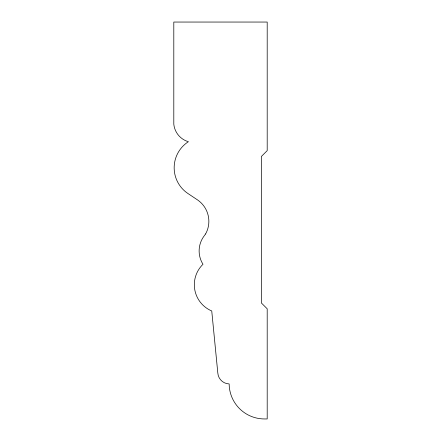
<?xml version="1.0" encoding="UTF-8"?>
<svg xmlns="http://www.w3.org/2000/svg" width="441" height="441" viewBox="0 0 441 441"><rect width="100%" height="100%" fill="white"/><g stroke="black" fill="none" stroke-linecap="round" stroke-linejoin="round"><path stroke-width="0.66" d="M205.6 233.951L203.505 236.828A24.939 24.939 0 0 0 202.992 264.275A28.472 28.472 0 0 0 211.746 310.971L217.804 372.937A11.725 11.725 0 0 0 229.16 383.929A35.313 35.313 0 0 0 264.374 418.95L267.196 418.95L267.196 308.788L261.359 302.95L261.359 156.478L267.196 150.64L267.196 22.05L173.804 22.05L173.804 124.191A20.292 20.292 0 0 0 188.395 141.704A30.964 30.964 0 0 0 187.971 193.538L197.755 200.071A25.953 25.953 0 0 1 205.6 233.951"/></g></svg>
